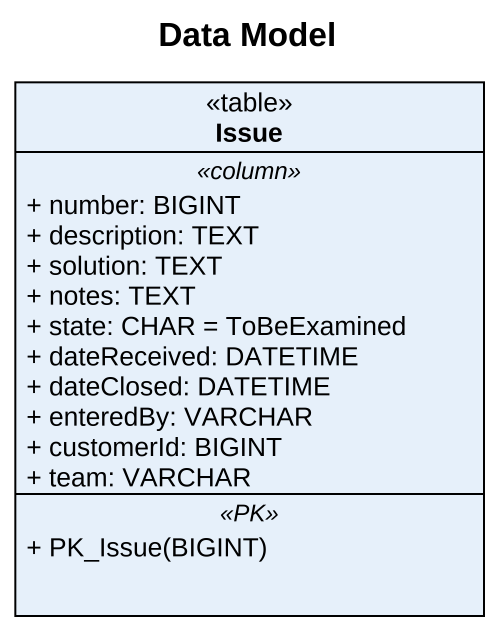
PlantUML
@startuml
title Data Model
hide circle
hide empty members
skinparam classAttributeIconSize 0
class Issue <<table>> {
  .. <<column>> ..
  + number: BIGINT
  + description: TEXT
  + solution: TEXT
  + notes: TEXT
  + state: CHAR = ToBeExamined
  + dateReceived: DATETIME
  + dateClosed: DATETIME
  + enteredBy: VARCHAR
  + customerId: BIGINT
  + team: VARCHAR
  .. <<PK>> ..
  + PK_Issue(BIGINT)
}
@enduml
